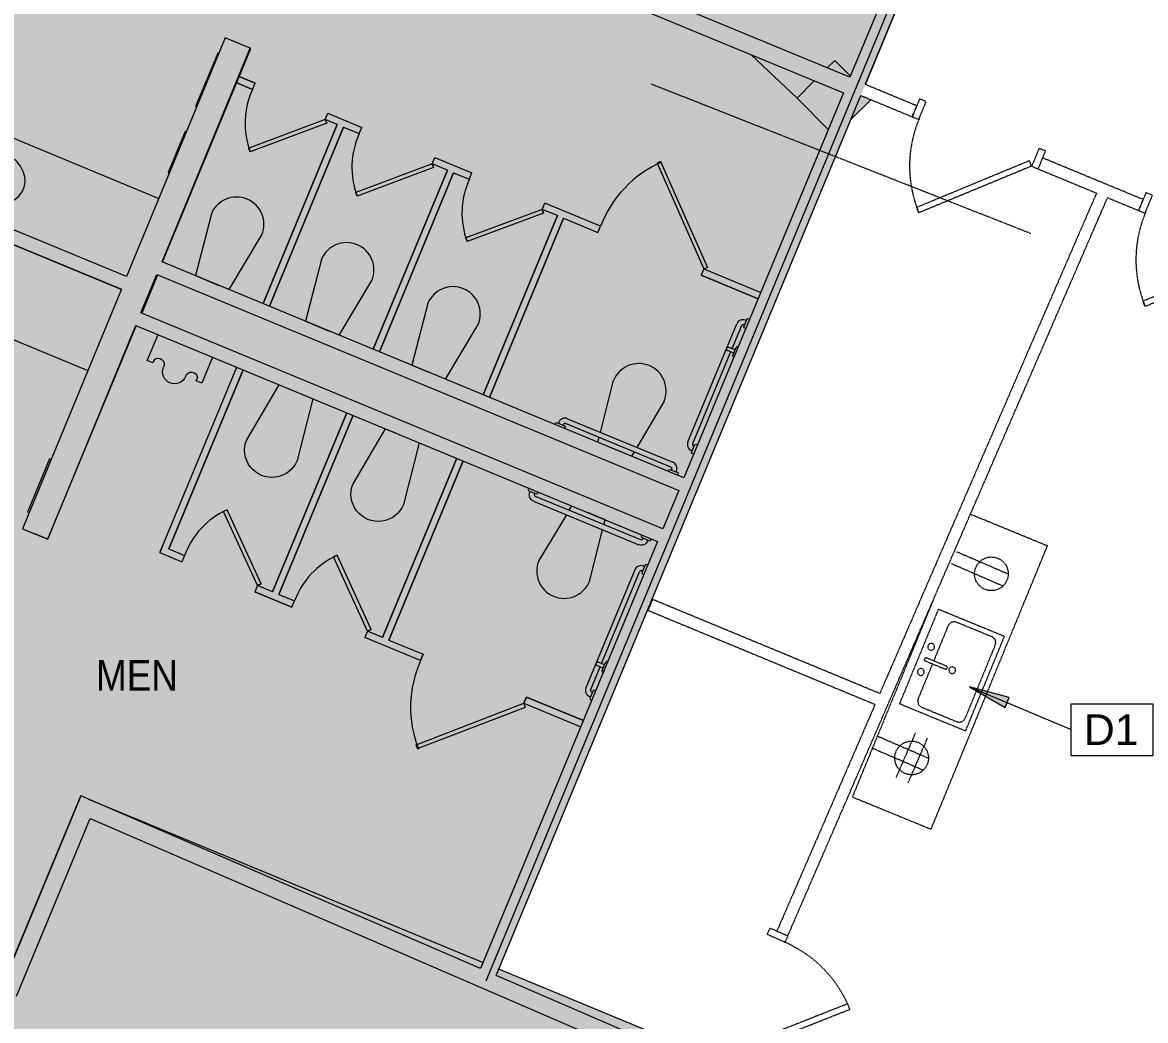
# Model space of a CAD drawing. Header units: inches. Extents: x 488 to 2071, y 800 to 2512.
# Drawn here: x 1095 to 1425, y 1065.3 to 1358.7 of the extents above; entities that cross this region are included whole.
import ezdxf

# ---------------------------------------------------------------- set-up
doc = ezdxf.new("R2010")
doc.units = ezdxf.units.IN
doc.header["$MEASUREMENT"] = 0
doc.linetypes.add('Dash 1_32_', pattern=[0.0625, 0.03125, -0.03125])
doc.linetypes.add('Demolished', pattern=[0.1875, 0.125, -0.0625])
for name, color, linetype, lineweight in [('A-ANNO-KEYN', 231, 'Continuous', 9), ('A-ANNO-NOTE', 131, 'Demolished', 9), ('A-DETL', 90, 'Continuous', 9), ('A-DETL-GENF', 92, 'Continuous', 9), ('A-DETL-THIN', 151, 'Continuous', 9), ('A-DOOR', 31, 'Demolished', 9), ('A-DOOR-FRAM', 31, 'Demolished', 20), ('A-Flor-Shel-Text', 8, 'Continuous', 9), ('A-Flor-Shel-Tptn', 8, 'Continuous', 9), ('A-WALL', 113, 'Demolished', 9), ('A-WALL-PATT', 111, 'Continuous', 13), ('A-Wall-Shel', 8, 'Continuous', 9), ('A-Wall-Shel-Fill', 8, 'Continuous', 9), ('I-WALL', 2, 'Demolished', 9), ('P-Fixt-Shel', 8, 'Continuous', 9), ('P-SANR-FIXT', 6, 'Demolished', 9), ('Q-CASE', 31, 'Demolished', 9), ('S-Cols', 8, 'Continuous', 9), ('S-Cols-Fill', 8, 'Continuous', 9)]:
    doc.layers.add(name, color=color, linetype=linetype, lineweight=lineweight)
doc.styles.add('Arial', font='arial.ttf', dxfattribs={"height": 9})
doc.styles.add('Stylus BT', font='stylu.ttf', dxfattribs={"width": 0.9, "height": 9})

# ---------------------------------------------------------------- blocks, each defined once
blk = doc.blocks.new('Revit Link EDITED_dwg_GRAB36-5488122-Level 1 DEMOLITION')
at = {"layer": 'P-Fixt-Shel', "color": 7}
for p, q in [((0.75, 18.75), (1, 18.75)), ((1, 17.25), (0.75, 17.25)), ((1.5, -16.75), (1.5, 16.75)), ((3, 16.75), (3, -16.75)), ((0.5, -19.5), (0, -19.5)), ((0.75, -17.25), (1, -17.25)), ((1, -18.75), (0.75, -18.75))]:
    blk.add_line(p, q, dxfattribs=at)
at = {"layer": 'P-Fixt-Shel', "color": 7, "flags": 128}
for points in [[(0, 19.5), (0.5, 19.5), (0.75, 19.25), (0.75, 16.75), (0.5, 16.5), (0, 16.5)], [(0, -16.5), (0.5, -16.5), (0.75, -16.75), (0.75, -19.25), (0.5, -19.5)]]:
    blk.add_lwpolyline(points, dxfattribs=at)
at = {"layer": 'P-Fixt-Shel', "color": 7}
for centre, radius, start, end in [((1, 16.75), 2, 360, 90), ((1, 16.75), 0.5, 360, 90), ((1, -16.75), 2, 270, 0), ((1, -16.75), 0.5, 270, 0)]:
    blk.add_arc(centre, radius, start, end, dxfattribs=at)
blk = doc.blocks.new('Revit Link EDITED_dwg_TOILET1-5488119-Level 1 DEMOLITION')
at = {"layer": 'P-Fixt-Shel', "color": 7}
blk.add_line((5.34, 0.01), (8.03, 18.56), dxfattribs=at)
at = {"layer": 'P-Fixt-Shel', "color": 7, "flags": 128}
blk.add_lwpolyline([(-8.03, 18.56), (-5.34, 0), (0, 0)], dxfattribs=at)
at = {"layer": 'P-Fixt-Shel', "color": 7}
blk.add_arc((0, 18.56), 8.03, 360, 180, dxfattribs=at)
blk = doc.blocks.new('Revit Link EDITED_dwg_TOILET1-V16-Level 1 DEMOLITION')
at = {"layer": 'P-Fixt-Shel', "color": 7}
blk.add_line((5.34, 0.01), (8.03, 18.56), dxfattribs=at)
at = {"layer": 'P-Fixt-Shel', "color": 7, "flags": 128}
blk.add_lwpolyline([(-8.03, 18.56), (-5.34, 0), (2.08, 0)], dxfattribs=at)
at = {"layer": 'P-Fixt-Shel', "color": 7}
blk.add_arc((0, 18.56), 8.03, 360, 180, dxfattribs=at)
blk = doc.blocks.new('Revit Link EDITED_dwg_SINK1-5488118-Level 1 DEMOLITION')
at = {"layer": 'A-Flor-Shel-Tptn', "color": 7, "flags": 128}
blk.add_lwpolyline([(0, 20.04), (-1.93, 19.9), (-3.8, 19.47), (-5.53, 18.77), (-7.05, 17.84), (-8.33, 16.69), (-9.3, 15.38), (-9.93, 13.94), (-10.21, 12.44), (-10.12, 10.93), (-9.66, 9.45), (-8.85, 8.07), (-7.72, 6.84), (-6.32, 5.79), (-4.68, 4.97), (-2.88, 4.41), (-0.97, 4.12), (0.97, 4.12), (2.88, 4.41), (4.69, 4.97), (6.32, 5.79), (7.73, 6.84), (8.86, 8.07), (9.67, 9.45), (10.12, 10.93), (10.22, 12.44), (9.94, 13.94), (9.3, 15.38), (8.33, 16.69), (7.06, 17.84), (5.53, 18.77), (3.8, 19.47), (1.94, 19.9)], close=True, dxfattribs=at)
blk = doc.blocks.new('Revit Link EDITED_dwg_GRAB36-5488120-Level 1 DEMOLITION')
at = {"layer": 'P-Fixt-Shel', "color": 7}
for p, q in [((0.75, 18.75), (1, 18.75)), ((1, 17.25), (0.75, 17.25)), ((1.5, -16.75), (1.5, 16.75)), ((3, 16.75), (3, -16.75)), ((0.5, -19.5), (0, -19.5)), ((0.75, -17.25), (1, -17.25)), ((1, -18.75), (0.75, -18.75))]:
    blk.add_line(p, q, dxfattribs=at)
at = {"layer": 'P-Fixt-Shel', "color": 7, "flags": 128}
for points in [[(0, 19.5), (0.5, 19.5), (0.75, 19.25), (0.75, 16.75), (0.5, 16.5), (0, 16.5)], [(0, -16.5), (0.5, -16.5), (0.75, -16.75), (0.75, -19.25), (0.5, -19.5)]]:
    blk.add_lwpolyline(points, dxfattribs=at)
at = {"layer": 'P-Fixt-Shel', "color": 7}
for centre, radius, start, end in [((1, 16.75), 2, 360, 90), ((1, 16.75), 0.5, 360, 90), ((1, -16.75), 2, 270, 0), ((1, -16.75), 0.5, 270, 0)]:
    blk.add_arc(centre, radius, start, end, dxfattribs=at)
blk = doc.blocks.new('Revit Link EDITED_dwg_TOILET1-V17-Level 1 DEMOLITION')
at = {"layer": 'P-Fixt-Shel', "color": 7}
blk.add_line((5.34, 0.01), (8.03, 18.56), dxfattribs=at)
at = {"layer": 'P-Fixt-Shel', "color": 7, "flags": 128}
blk.add_lwpolyline([(-8.03, 18.56), (-5.34, 0), (2.16, 0)], dxfattribs=at)
at = {"layer": 'P-Fixt-Shel', "color": 7}
blk.add_arc((0, 18.56), 8.03, 360, 180, dxfattribs=at)
blk = doc.blocks.new('Revit Link EDITED_dwg_TOILET1-5488121-Level 1 DEMOLITION')
at = {"layer": 'P-Fixt-Shel', "color": 7}
blk.add_line((5.34, 0.01), (8.03, 18.56), dxfattribs=at)
at = {"layer": 'P-Fixt-Shel', "color": 7, "flags": 128}
blk.add_lwpolyline([(-8.03, 18.56), (-5.34, 0), (0.01, 0)], dxfattribs=at)
at = {"layer": 'P-Fixt-Shel', "color": 7}
blk.add_arc((0, 18.56), 8.03, 360, 180, dxfattribs=at)
blk = doc.blocks.new('Revit Link EDITED_dwg_TOILET1-V18-Level 1 DEMOLITION')
at = {"layer": 'P-Fixt-Shel', "color": 7}
blk.add_line((5.35, 0.01), (8.03, 18.56), dxfattribs=at)
at = {"layer": 'P-Fixt-Shel', "color": 7, "flags": 128}
blk.add_lwpolyline([(-8.03, 18.56), (-5.34, 0), (-2.15, 0)], dxfattribs=at)
at = {"layer": 'P-Fixt-Shel', "color": 7}
blk.add_arc((0, 18.56), 8.03, 360, 180, dxfattribs=at)
blk = doc.blocks.new('Revit Link EDITED_dwg_URINAL1-5488130-Level 1 DEMOLITION')
at = {"layer": 'P-Fixt-Shel', "color": 7, "flags": 128}
for points in [[(-8.66, 0), (-8.66, -8.28), (-6.9, -8.28), (-6.9, -7.28)], [(6.9, -7.28), (6.9, -8.28), (8.66, -8.28), (8.66, 0)]]:
    blk.add_lwpolyline(points, dxfattribs=at)
at = {"layer": 'P-Fixt-Shel', "color": 7}
for centre, radius, start, end in [((-5.3, -8.09), 1.8, 353.9369, 153.0544), ((5.3, -8.09), 1.8, 26.9456, 186.0631), ((0, -8.28), 3.51, 180, 0)]:
    blk.add_arc(centre, radius, start, end, dxfattribs=at)
blk = doc.blocks.new('Revit Link EDITED_dwg-5488103-Level 1 DEMOLITION')
at = {"layer": 'A-Wall-Shel-Fill'}
h = blk.add_hatch(color=7, dxfattribs=at)
h.paths.add_polyline_path([(1322.58, 1336.49), (1327.64, 1341.55), (1309.11, 1349.23), (1321.78, 1337.25)], flags=0)
h.paths.add_polyline_path([(1250.93, 1391.72), (1250.93, 1391.72), (1250.93, 1391.72)], flags=0)
h.paths.add_polyline_path([(1257.45, 1394.43), (1257.45, 1394.43), (1257.45, 1394.43)], flags=0)
h.paths.add_polyline_path([(1246.73, 1447.6), (1246.73, 1447.62), (1198.66, 1467.5), (1196.96, 1463.37), (1192.34, 1465.28), (1194.02, 1469.46), (1118, 1500.92), (1116.29, 1496.78), (1111.67, 1498.7), (1119.67, 1518), (1119.6, 1518), (1111.03, 1497.31), (1115.77, 1495.35), (1118.06, 1500.89), (1194.02, 1469.43), (1191.73, 1463.89), (1196.39, 1461.95), (1198.69, 1467.5), (1246.68, 1447.62)], flags=0)
h.paths.add_polyline_path([(1254.59, 1450.89), (1256.29, 1451.59), (1254.38, 1456.21), (1246.73, 1453.06), (1120, 1505.56), (1128.99, 1527.27), (1135.56, 1529.99), (1133.64, 1534.63), (1125.01, 1531.06), (1120.66, 1520.57), (1120.72, 1520.54), (1125.09, 1531.08), (1131.79, 1533.86), (1133.71, 1529.24), (1128.91, 1527.25), (1119.93, 1505.56), (1247.21, 1452.87), (1252.81, 1455.19), (1254.38, 1451.4)], flags=0)
h = blk.add_hatch(color=7, dxfattribs=at)
h.paths.add_polyline_path([(1093.09, 1072.46), (1093.09, 1072.55), (958.28, 1128.39), (961.92, 1137.17), (966.54, 1135.25), (964.82, 1131.09), (1039.75, 1100.05), (1039.75, 1100.14), (964.91, 1131.14), (967.2, 1136.69), (962.47, 1138.65), (958.2, 1128.34), (1092.96, 1072.51)], flags=0)
h.paths.add_polyline_path([(1090.47, 1079.05), (1112.12, 1131.32), (1112.07, 1131.34), (1090.45, 1079.14), (1044.4, 1098.22), (1044.4, 1098.13), (1090.45, 1079.06)], flags=0)
h.paths.add_polyline_path([(1229.59, 1080.58), (1230.33, 1082.36), (1114.81, 1130.2), (1225.47, 1082.36)], flags=0)
h.paths.add_polyline_path([(1045.71, 1101.38), (1046.7, 1103.76), (1042.08, 1105.67), (1041.09, 1103.29), (1044.4, 1101.92)], flags=0)
h.paths.add_polyline_path([(1060.48, 1137.02), (1069.67, 1159.24), (990.18, 1192.17), (1040.89, 1314.58), (1123.94, 1280.18), (1124.02, 1280.36), (1040.85, 1314.66), (990.12, 1192.17), (1069.67, 1159.22), (1061.02, 1138.33), (1056.4, 1140.24), (1055.86, 1138.93), (1057.31, 1138.33)], flags=0)
h.paths.add_polyline_path([(1063.13, 1156.49), (1063.13, 1156.51), (988.19, 1187.52), (981.85, 1172.21), (977.23, 1174.12), (1096.38, 1461.73), (1100.98, 1459.83), (1095.03, 1445.46), (1171.09, 1414), (1177.03, 1428.33), (1181.65, 1426.42), (1173.78, 1407.43), (1093.12, 1440.84), (1042.38, 1318.35), (1051.45, 1314.66), (1042.46, 1318.38), (1093.17, 1440.79), (1173.81, 1407.43), (1182.62, 1428.69), (1177.95, 1430.63), (1171.06, 1414), (1095.1, 1445.46), (1101.98, 1462.1), (1097.25, 1464.05), (976.24, 1171.91), (980.98, 1169.95), (988.25, 1187.5), (1063.1, 1156.5)], flags=0)
h.paths.add_polyline_path([(1102.36, 1206.86), (1102.36, 1206.86), (1102.35, 1206.86)], flags=0)
h.paths.add_polyline_path([(1102.37, 1206.87), (1128.37, 1269.63), (1128.27, 1269.67), (1102.89, 1208.14)], flags=0)
h.paths.add_polyline_path([(1129.99, 1273.29), (1134.66, 1284.58), (1134.45, 1284.66), (1129.79, 1273.37)], flags=0)
h.paths.add_polyline_path([(1136.1, 1288.31), (1162.11, 1351.08), (1161.87, 1351.18), (1135.97, 1288.36)], flags=0)
h = blk.add_hatch(color=7, dxfattribs=at)
h.paths.add_polyline_path([(1495.18, 965.76), (1495.19, 965.78), (1305.88, 1051.06), (1303.37, 1052.1), (1302.12, 1049.22), (1340.5, 1032.63), (1339.54, 1030.42), (1376.02, 1013.99), (1377.21, 1016.76), (1426.4, 995.49), (1426.48, 995.66), (1429, 994.57), (1428.93, 994.4), (1494.82, 965.91)], flags=0)
h.paths.add_polyline_path([(1298.91, 1050.61), (1300.14, 1053.44), (1234.95, 1080.44), (1234.18, 1078.59), (1293.44, 1052.97)], flags=0)
at = {"layer": 'S-Cols-Fill'}
h = blk.add_hatch(color=7, dxfattribs=at)
h.paths.add_polyline_path([(1331.78, 1327.29), (1336.22, 1338), (1327.64, 1341.55), (1322.58, 1336.49), (1331.46, 1327.61)], flags=0)
h.paths.add_polyline_path([(1338.34, 1330.06), (1344.3, 1336.02), (1341.32, 1337.25), (1338.34, 1330.07)], flags=0)
h.paths.add_polyline_path([(1338.13, 1342.62), (1338.28, 1342.98), (1333.68, 1347.58), (1331.47, 1345.38), (1336.22, 1343.41)], flags=0)
at = {"layer": 'A-Flor-Shel-Tptn', "color": 7}
for p, q in [((1157.92, 1340.97), (1162.54, 1339.05)), ((1162.54, 1339.05), (1157.92, 1340.97)), ((1158.68, 1342.82), (1163.3, 1340.9)), ((1163.3, 1340.9), (1158.68, 1342.82)), ((1162.54, 1339.05), (1163.3, 1340.9)), ((1162.54, 1339.05), (1163.3, 1340.9)), ((1183.96, 1330.18), (1161.47, 1321.79)), ((1183.96, 1330.18), (1161.47, 1321.79)), ((1183.96, 1330.18), (1184.73, 1332.03)), ((1183.96, 1330.18), (1184.73, 1332.03)), ((1187.48, 1328.72), (1183.96, 1330.18)), ((1187.48, 1328.72), (1183.96, 1330.18)), ((1183.96, 1330.18), (1184.37, 1329.09)), ((1184.37, 1329.09), (1183.96, 1330.18)), ((1184.73, 1332.03), (1194.71, 1327.89)), ((1184.73, 1332.03), (1194.71, 1327.89)), ((1184.37, 1329.09), (1161.88, 1320.7)), ((1184.37, 1329.09), (1161.88, 1320.7)), ((1187.48, 1328.72), (1165.67, 1276.06)), ((1165.67, 1276.06), (1187.48, 1328.72)), ((1189.33, 1327.96), (1167.51, 1275.3)), ((1167.51, 1275.3), (1189.33, 1327.96)), ((1189.33, 1327.96), (1193.95, 1326.04)), ((1189.33, 1327.96), (1193.95, 1326.04)), ((1193.95, 1326.04), (1194.71, 1327.89)), ((1193.95, 1326.04), (1194.71, 1327.89)), ((1161.88, 1320.7), (1161.47, 1321.79)), ((1161.88, 1320.7), (1161.47, 1321.79)), ((1215.37, 1317.17), (1192.89, 1308.78)), ((1215.37, 1317.17), (1192.89, 1308.78)), ((1215.37, 1317.17), (1216.14, 1319.02)), ((1215.37, 1317.17), (1216.14, 1319.02)), ((1219.82, 1315.33), (1215.37, 1317.17)), ((1219.82, 1315.33), (1215.37, 1317.17)), ((1215.37, 1317.17), (1215.78, 1316.08)), ((1215.78, 1316.08), (1215.37, 1317.17)), ((1216.14, 1319.02), (1227.05, 1314.5)), ((1216.14, 1319.02), (1227.05, 1314.5)), ((1281.45, 1317.33), (1282.51, 1317.81)), ((1282.51, 1317.81), (1281.45, 1317.33)), ((1281.45, 1317.33), (1295.23, 1286.25)), ((1281.45, 1317.33), (1295.23, 1286.25)), ((1282.51, 1317.81), (1296.29, 1286.73)), ((1282.51, 1317.81), (1296.29, 1286.73)), ((1215.78, 1316.08), (1193.29, 1307.69)), ((1215.78, 1316.08), (1193.29, 1307.69)), ((1219.82, 1315.33), (1198, 1262.67)), ((1198, 1262.67), (1219.82, 1315.33)), ((1221.66, 1314.56), (1199.85, 1261.9)), ((1199.85, 1261.9), (1221.66, 1314.56)), ((1221.66, 1314.56), (1226.28, 1312.65)), ((1221.66, 1314.56), (1226.28, 1312.65)), ((1226.28, 1312.65), (1227.05, 1314.5)), ((1226.28, 1312.65), (1227.05, 1314.5)), ((1193.29, 1307.69), (1192.89, 1308.78)), ((1193.29, 1307.69), (1192.89, 1308.78)), ((1247.71, 1303.77), (1225.22, 1295.39)), ((1247.71, 1303.77), (1225.22, 1295.39)), ((1247.71, 1303.77), (1248.47, 1305.62)), ((1247.71, 1303.77), (1248.47, 1305.62)), ((1252.15, 1301.93), (1247.71, 1303.77)), ((1252.15, 1301.93), (1247.71, 1303.77)), ((1247.71, 1303.77), (1248.12, 1302.68)), ((1248.12, 1302.68), (1247.71, 1303.77)), ((1264.84, 1298.84), (1248.47, 1305.62)), ((1264.84, 1298.84), (1248.47, 1305.62)), ((1248.12, 1302.68), (1225.63, 1294.29)), ((1248.12, 1302.68), (1225.63, 1294.29)), ((1252.15, 1301.93), (1230.34, 1249.27)), ((1230.34, 1249.27), (1252.15, 1301.93)), ((1254, 1301.17), (1232.19, 1248.51)), ((1232.19, 1248.51), (1254, 1301.17)), ((1254, 1301.17), (1264.07, 1296.99)), ((1254, 1301.17), (1264.07, 1296.99)), ((1264.07, 1296.99), (1264.84, 1298.84)), ((1264.07, 1296.99), (1264.84, 1298.84)), ((1225.63, 1294.29), (1225.22, 1295.39)), ((1225.63, 1294.29), (1225.22, 1295.39)), ((1295.23, 1286.25), (1294.46, 1284.4)), ((1295.23, 1286.25), (1294.46, 1284.4)), ((1294.46, 1284.4), (1311.15, 1277.49)), ((1311.15, 1277.49), (1294.46, 1284.4)), ((1296.29, 1286.73), (1295.23, 1286.25)), ((1296.29, 1286.73), (1295.23, 1286.25)), ((1295.23, 1286.25), (1311.92, 1279.34)), ((1295.23, 1286.25), (1311.92, 1279.34)), ((1136.12, 1204.73), (1157.93, 1257.39)), ((1136.12, 1204.73), (1157.93, 1257.39)), ((1137.97, 1203.96), (1159.78, 1256.62)), ((1159.78, 1256.62), (1137.97, 1203.96)), ((1168.45, 1191.33), (1190.27, 1243.99)), ((1190.27, 1243.99), (1168.45, 1191.33)), ((1170.3, 1190.57), (1192.12, 1243.23)), ((1192.12, 1243.23), (1170.3, 1190.57)), ((1200.79, 1177.94), (1222.6, 1230.6)), ((1222.6, 1230.6), (1200.79, 1177.94)), ((1202.64, 1177.17), (1224.45, 1229.83)), ((1224.45, 1229.83), (1202.64, 1177.17)), ((1155.1, 1215.49), (1154.04, 1215)), ((1155.1, 1215.49), (1154.04, 1215)), ((1164.01, 1193.17), (1154.04, 1215)), ((1164.01, 1193.17), (1154.04, 1215)), ((1165.07, 1193.66), (1155.1, 1215.49)), ((1165.07, 1193.66), (1155.1, 1215.49)), ((1136.12, 1204.73), (1135.35, 1202.88)), ((1135.35, 1202.88), (1136.12, 1204.73)), ((1135.35, 1202.88), (1141.82, 1200.2)), ((1135.35, 1202.88), (1141.82, 1200.2)), ((1137.97, 1203.96), (1142.59, 1202.05)), ((1137.97, 1203.96), (1142.59, 1202.05)), ((1142.59, 1202.05), (1141.82, 1200.2)), ((1142.59, 1202.05), (1141.82, 1200.2)), ((1187.44, 1202.09), (1186.38, 1201.61)), ((1187.44, 1202.09), (1186.38, 1201.61)), ((1196.35, 1179.78), (1186.38, 1201.61)), ((1196.35, 1179.78), (1186.38, 1201.61)), ((1197.41, 1180.26), (1187.44, 1202.09)), ((1197.41, 1180.26), (1187.44, 1202.09)), ((1164.01, 1193.17), (1163.25, 1191.32)), ((1164.01, 1193.17), (1163.25, 1191.32)), ((1164.01, 1193.17), (1165.07, 1193.66)), ((1165.07, 1193.66), (1164.01, 1193.17)), ((1168.45, 1191.33), (1164.01, 1193.17)), ((1168.45, 1191.33), (1164.01, 1193.17)), ((1163.25, 1191.32), (1174.16, 1186.8)), ((1174.16, 1186.8), (1163.25, 1191.32)), ((1170.3, 1190.57), (1174.92, 1188.65)), ((1170.3, 1190.57), (1174.92, 1188.65)), ((1174.16, 1186.8), (1174.92, 1188.65)), ((1174.16, 1186.8), (1174.92, 1188.65)), ((1196.35, 1179.78), (1195.58, 1177.93)), ((1196.35, 1179.78), (1195.58, 1177.93)), ((1196.35, 1179.78), (1197.41, 1180.26)), ((1197.41, 1180.26), (1196.35, 1179.78)), ((1200.79, 1177.94), (1196.35, 1179.78)), ((1200.79, 1177.94), (1196.35, 1179.78)), ((1211.95, 1171.15), (1195.58, 1177.93)), ((1211.95, 1171.15), (1195.58, 1177.93)), ((1202.64, 1177.17), (1212.71, 1173)), ((1202.64, 1177.17), (1212.71, 1173)), ((1212.71, 1173), (1211.95, 1171.15)), ((1211.95, 1171.15), (1212.71, 1173)), ((1210.62, 1146.33), (1242.34, 1158.57)), ((1210.62, 1146.33), (1242.34, 1158.57)), ((1242.76, 1157.48), (1242.34, 1158.57)), ((1242.76, 1157.48), (1242.34, 1158.57)), ((1242.34, 1158.57), (1259.03, 1151.65)), ((1242.34, 1158.57), (1259.03, 1151.65)), ((1243.1, 1160.41), (1259.79, 1153.5)), ((1259.79, 1153.5), (1243.1, 1160.41)), ((1211.03, 1145.24), (1242.76, 1157.48)), ((1211.03, 1145.24), (1242.76, 1157.48)), ((1210.62, 1146.33), (1211.03, 1145.24)), ((1211.03, 1145.24), (1210.62, 1146.33))]:
    blk.add_line(p, q, dxfattribs=at)
for centre, radius, start, end in [((1184.37, 1329.09), 24, 155.4608, 200.383), ((1184.37, 1329.09), 24, 155.4608, 200.383), ((1215.78, 1316.08), 24, 155.4608, 200.383), ((1215.78, 1316.08), 24, 155.4608, 200.383), ((1296.56, 1286.61), 34, 113.9115, 158.9115), ((1296.56, 1286.61), 34, 113.9115, 158.9115), ((1248.12, 1302.68), 24, 155.4608, 200.383), ((1248.12, 1302.68), 24, 155.4608, 200.383), ((1165.07, 1193.66), 24, 114.617, 159.5392), ((1165.07, 1193.66), 24, 114.617, 159.5392), ((1197.41, 1180.26), 24, 114.617, 159.5392), ((1197.41, 1180.26), 24, 114.617, 159.5392), ((1243.03, 1157.37), 34, 156.0885, 201.0885), ((1243.03, 1157.37), 34, 156.0885, 201.0885)]:
    blk.add_arc(centre, radius, start, end, dxfattribs=at)
at = {"layer": 'A-Wall-Shel', "color": 7}
for p, q in [((1158.18, 1352.71), (1154.71, 1354.14)), ((1322.58, 1336.49), (1309.11, 1349.23)), ((1134.66, 1284.58), (1129.99, 1273.29)), ((1114.4, 1130.38), (1230.33, 1082.36)), ((1300.14, 1053.44), (1234.95, 1080.44))]:
    blk.add_line(p, q, dxfattribs=at)
at = {"layer": 'A-Wall-Shel', "color": 7, "flags": 128}
blk.add_lwpolyline([(1381.77, 1434.91), (1342.74, 1340.67)], close=True, dxfattribs=at)
for points in [[(1136.1, 1288.31), (1162.11, 1351.08), (1161.87, 1351.18)], [(1123.94, 1280.18), (1040.89, 1314.58), (990.18, 1192.17), (1069.68, 1159.24)], [(1128.37, 1269.63), (1102.36, 1206.86), (1098.67, 1208.39)], [(1044.4, 1098.22), (1090.45, 1079.14), (1112.07, 1131.34), (1112.12, 1131.32)]]:
    blk.add_lwpolyline(points, dxfattribs=at)
at = {"layer": 'P-Fixt-Shel', "color": 7}
for p, q in [((1152.58, 1349.62), (1152.34, 1349.72)), ((1143.05, 1326.5), (1142.77, 1326.62)), ((1307.47, 1271.2), (1307.7, 1271.11)), ((1308.21, 1271.7), (1308.68, 1271.51)), ((1290.5, 1235.47), (1304.85, 1270.12)), ((1306.24, 1269.55), (1303.45, 1262.82)), ((1307.12, 1269.72), (1306.89, 1269.82)), ((1303.07, 1261.9), (1291.89, 1234.9)), ((1303.99, 1261.52), (1302.14, 1262.28)), ((1304.37, 1262.44), (1302.52, 1263.2)), ((1303.71, 1260.83), (1304.66, 1263.14)), ((1264.82, 1238.24), (1268.67, 1253.48)), ((1283.51, 1247.36), (1275.49, 1233.82)), ((1264.08, 1235.3), (1264.45, 1236.77)), ((1291.82, 1232.77), (1291.58, 1232.86)), ((1292.16, 1234.25), (1292.39, 1234.15)), ((1103.36, 1230.26), (1102.93, 1230.43)), ((1256.34, 1216.62), (1255.57, 1215.32)), ((1254.79, 1214.02), (1246.73, 1200.52)), ((1261.56, 1194.35), (1265.46, 1209.6)), ((1277.75, 1198.8), (1277.52, 1198.9)), ((1274.9, 1197.81), (1260.55, 1163.17)), ((1265.1, 1170.24), (1276.29, 1197.24)), ((1276.94, 1197.51), (1277.17, 1197.41)), ((1261.94, 1162.59), (1264.72, 1169.31)), ((1265.65, 1168.93), (1263.8, 1169.69)), ((1266.03, 1169.85), (1264.18, 1170.62)), ((1265.36, 1168.24), (1266.32, 1170.55)), ((1262.44, 1161.84), (1262.21, 1161.94)), ((1243.1, 1160.41), (1242.34, 1158.57)), ((1242.34, 1158.57), (1243.1, 1160.41)), ((1261.63, 1160.55), (1261.87, 1160.46)), ((1261.81, 1159.67), (1262.27, 1159.48))]:
    blk.add_line(p, q, dxfattribs=at)
at = {"layer": 'P-Fixt-Shel', "color": 7, "flags": 128}
for points in [[(1115.25, 1431.64), (1074.08, 1332.25), (1135.01, 1307.01)], [(1152.34, 1349.72), (1145.83, 1334.01), (1146.1, 1333.9)], [(1142.77, 1326.62), (1137.8, 1314.61), (1138.09, 1314.49)], [(1012.52, 1182.92), (1053.38, 1281.57), (1114.14, 1256.4)], [(1307.53, 1268.74), (1307.07, 1268.93), (1306.93, 1269.26), (1307.89, 1271.57), (1308.21, 1271.7)], [(1292.22, 1231.79), (1291.76, 1231.98), (1291.62, 1232.3), (1292.58, 1234.61), (1292.91, 1234.75), (1293.37, 1234.56)], [(1274.72, 1232.51), (1273.96, 1231.22), (1266.96, 1234.11)], [(1102.93, 1230.43), (1096.43, 1214.73), (1096.88, 1214.54)], [(1265.84, 1211.06), (1266.21, 1212.52), (1261.1, 1214.65)], [(1278.73, 1199.21), (1278.26, 1199.4), (1277.94, 1199.26), (1276.98, 1196.95), (1277.12, 1196.63), (1277.58, 1196.43)], [(1263.42, 1162.25), (1262.96, 1162.44), (1262.63, 1162.31), (1261.67, 1160), (1261.81, 1159.67)]]:
    blk.add_lwpolyline(points, dxfattribs=at)
at = {"layer": 'P-Fixt-Shel', "color": 7}
for centre, radius, start, end in [((1306.7, 1269.35), 2, 67.4998, 157.4998), ((1306.7, 1269.35), 0.5, 67.4998, 157.4998), ((1302.33, 1262.74), 0.5, 67.635, 247.635), ((1304.17, 1260.63), 0.5, 157.635, 247.5012), ((1305.12, 1262.95), 0.5, 67.635, 157.635), ((1276.09, 1250.42), 8.03, 337.605, 157.605), ((1292.35, 1234.71), 2, 157.4998, 247.4998), ((1292.35, 1234.71), 0.5, 157.4998, 247.4998), ((1254.14, 1197.44), 8.03, 157.395, 337.395), ((1276.75, 1197.05), 2, 67.5003, 157.5003), ((1276.75, 1197.05), 0.5, 67.5003, 157.5003), ((1263.99, 1170.15), 0.5, 67.635, 247.635), ((1266.78, 1170.36), 0.5, 67.6663, 157.635), ((1265.83, 1168.05), 0.5, 157.635, 246.5552), ((1262.4, 1162.4), 2, 157.5003, 247.5003), ((1262.4, 1162.4), 0.5, 157.5003, 247.5003)]:
    blk.add_arc(centre, radius, start, end, dxfattribs=at)
at = {"layer": 'S-Cols', "color": 7}
blk.add_line((1338.34, 1330.06), (1344.3, 1336.02), dxfattribs=at)
at = {"layer": 'S-Cols', "color": 7, "flags": 128}
for points in [[(1338.28, 1342.98), (1333.68, 1347.58), (1331.47, 1345.38)], [(1327.64, 1341.55), (1322.58, 1336.49), (1331.78, 1327.29)]]:
    blk.add_lwpolyline(points, dxfattribs=at)
for name, p, rotation in [('Revit Link EDITED_dwg_SINK1-5488118-Level 1 DEMOLITION', (1081.56, 1302.19), 339.6286773096162), ('Revit Link EDITED_dwg_TOILET1-V16-Level 1 DEMOLITION', (1150.75, 1282.24), 337.3950000000519), ('Revit Link EDITED_dwg_TOILET1-V17-Level 1 DEMOLITION', (1183.08, 1268.85), 337.3950000000519), ('Revit Link EDITED_dwg_TOILET1-5488119-Level 1 DEMOLITION', (1214.34, 1255.9), 337.3950000000519), ('Revit Link EDITED_dwg_GRAB36-5488122-Level 1 DEMOLITION', (1269.48, 1233.06), 67.50001289047115)]:
    blk.add_blockref(name, p, dxfattribs=dict(rotation=rotation))
at = {"extrusion": (0, 0, -1)}
for name, p, zscale, rotation in [('Revit Link EDITED_dwg_URINAL1-5488130-Level 1 DEMOLITION', (-1142.81, 1263.65), -1, 22.5000119344776), ('Revit Link EDITED_dwg_TOILET1-5488121-Level 1 DEMOLITION', (-1175.35, 1250.17), -1, 202.3949935547599), ('Revit Link EDITED_dwg_TOILET1-V18-Level 1 DEMOLITION', (-1206.6, 1237.23), -1, 202.3949935547599), ('Revit Link EDITED_dwg_GRAB36-5488120-Level 1 DEMOLITION', (-1261.74, 1214.39), -0.9999999999999999, 292.4999935547475)]:
    blk.add_blockref(name, p, dxfattribs=dict(at, zscale=zscale, rotation=rotation))
at = {"layer": 'A-Flor-Shel-Text', "insert": (1128.61, 1171.28), "char_height": 9, "width": 28.7252, "attachment_point": 2, "line_spacing_factor": 1.091849, "style": 'Stylus BT'}
blk.add_mtext('MEN', dxfattribs=at)
blk = doc.blocks.new('Single Flush - OTJ_SOLIDFLUSH_ALUM-5213334-Level 1 DEMOLITION')
at = {"layer": 'A-DOOR', "color": 250, "lineweight": 20}
for p, q in [((-8.65, -25.84), (16.67, -0.51)), ((17.91, -1.75), (-7.42, -27.07)), ((16.67, -0.51), (17.91, -1.75)), ((-7.42, -27.07), (-8.65, -25.84))]:
    blk.add_line(p, q, dxfattribs=at)
at = {"layer": 'A-DOOR', "color": 7}
blk.add_arc((17.91, -1.75), 35.81, 179.5, 225, dxfattribs=at)
at = {"layer": 'A-DOOR-FRAM', "color": 250}
for p, q in [((-20, 4), (-20, -1.75)), ((-20, 4), (-18, 4)), ((-18, 4), (-18, -1.75)), ((18, 4), (18, -1.75)), ((18, 4), (20, 4)), ((20, 4), (20, -1.75)), ((-20, -1.75), (-18, -1.75)), ((18, -1.75), (20, -1.75))]:
    blk.add_line(p, q, dxfattribs=at)
blk = doc.blocks.new('Single Flush - OTJ_SOLIDFLUSH_ALUM-5250963-Level 1 DEMOLITION')
at = {"layer": 'A-DOOR', "color": 250, "lineweight": 20}
for p, q in [((-7.42, 27.07), (-8.65, 25.84)), ((17.91, 1.75), (-7.42, 27.07)), ((-8.65, 25.84), (16.67, 0.51)), ((16.67, 0.51), (17.91, 1.75))]:
    blk.add_line(p, q, dxfattribs=at)
at = {"layer": 'A-DOOR', "color": 7}
blk.add_arc((17.91, 1.75), 35.81, 135, 180.5, dxfattribs=at)
at = {"layer": 'A-DOOR-FRAM', "color": 250}
for p, q in [((-20, -4), (-20, 1.75)), ((-20, 1.75), (-18, 1.75)), ((-18, -4), (-18, 1.75)), ((18, -4), (18, 1.75)), ((18, 1.75), (20, 1.75)), ((20, -4), (20, 1.75)), ((-20, -4), (-18, -4)), ((18, -4), (20, -4))]:
    blk.add_line(p, q, dxfattribs=at)
blk = doc.blocks.new('Casework 3 - Casework 3-5238047-Level 1 DEMOLITION')
at = {"layer": 'Q-CASE', "color": 7}
for p, q in [((1396.17, 1204.84), (1373.53, 1214.14)), ((1361.97, 1121.56), (1396.17, 1204.84)), ((1362.53, 1188.74), (1338.84, 1131.05)), ((1338.84, 1131.05), (1361.97, 1121.56))]:
    blk.add_line(p, q, dxfattribs=at)
blk = doc.blocks.new('Sink Kitchen-Single - 30_ x 21_-5089382-Level 1 DEMOLITION')
at = {"layer": 'P-SANR-FIXT', "color": 7}
for p, q in [((15.62, 10.59), (-14.38, 10.59)), ((-14.38, 10.59), (-14.38, -10.41)), ((15.62, -10.41), (15.62, 10.59)), ((0.12, 8.34), (0.12, 2.09)), ((1.12, 8.34), (1.12, 2.09)), ((-12.88, 4.09), (-12.88, -6.91)), ((0.12, 6.09), (-10.88, 6.09)), ((12.12, 6.09), (1.12, 6.09)), ((14.12, -6.91), (14.12, 4.09)), ((-10.88, -8.91), (12.12, -8.91)), ((-14.38, -10.41), (15.62, -10.41))]:
    blk.add_line(p, q, dxfattribs=at)
for centre, radius, start, end in [((-3.38, 8.34), 1, 360, 180), ((-3.38, 8.34), 1, 180, 0), ((0.62, 8.34), 0.5, 360, 180), ((4.62, 8.34), 1, 360, 180), ((4.62, 8.34), 1, 180, 360), ((-10.88, 4.09), 2, 90, 180), ((12.12, 4.09), 2, 360, 90), ((0.62, 0), 1, 360, 180), ((0.62, 0), 1, 180, 0), ((0.62, 2.09), 0.5, 180, 0), ((-10.88, -6.91), 2, 180, 270), ((12.12, -6.91), 2, 270, 0)]:
    blk.add_arc(centre, radius, start, end, dxfattribs=at)
blk = doc.blocks.new('Keynote Tag - Keynote Number - Boxed-135510-Level 1 DEMOLITION')
at = {"layer": 'A-ANNO-KEYN'}
for p, q in [((-0.125, -0.0792), (-0.125, 0.0781)), ((-0.125, 0.0781), (0.125, 0.0781)), ((0.125, 0.0781), (0.125, -0.0792)), ((-0.125, -0.0792), (0.125, -0.0792))]:
    blk.add_line(p, q, dxfattribs=at)

msp = doc.modelspace()

# ---------------------------------------------------------------- hatches: boundary and pattern name
at = {"layer": 'A-ANNO-KEYN'}
msp.add_hatch(color=256, dxfattribs=at).paths.add_polyline_path([(1373.3, 1163.46), (1383.74, 1157.33), (1384.97, 1160.24)], flags=0)
at = {"layer": 'A-DETL-GENF'}
h = msp.add_hatch(color=9, dxfattribs=at)
h.paths.add_polyline_path([(830.47, 799.94), (1415.16, 799.94), (1461.44, 911.67), (1454.19, 914.67), (1460.19, 929.16), (1467.44, 926.16), (1483.65, 965.29), (1375.23, 1012.17), (1376.02, 1013.99), (1354.17, 1023.83), (1339.44, 1030.19), (1338.51, 1028.04), (1114.81, 1124.75), (1093.18, 1072.51), (1093.12, 1072.51), (1093.09, 1072.46), (997, 1112.26), (954.85, 1010.5), (954.06, 1010.84), (953.51, 1009.5), (920.23, 1023.28), (831.49, 809.04), (756.81, 839.97), (759.15, 845.61), (547.33, 933.35), (585.4, 1025.28), (752.68, 955.99), (848.55, 1187.43), (864.26, 1180.91), (870.06, 1194.9), (874.34, 1193.12), (905.88, 1265.96), (939.16, 1252.24), (939.58, 1253.23), (905.48, 1267.36), (888.45, 1226.24), (883.83, 1228.16), (902.78, 1273.89), (941.49, 1257.87), (943.66, 1263.09), (943.83, 1263.02), (958.13, 1296.06), (957.43, 1296.35), (996.19, 1389.93), (798.84, 1471.7), (838.32, 1567.02), (675.55, 1959.92), (630.52, 1928.39), (509.26, 1978.61), (488.05, 1927.42), (488.05, 799.94), (828.66, 799.94)], flags=0)
h.paths.add_polyline_path([(776.32, 846.05), (776.32, 846.05), (774.9, 846.64)], flags=0)
h.paths.add_polyline_path([(771.7, 847.96), (773.87, 853.2), (778.49, 851.28), (792.27, 884.54), (787.64, 886.46), (791.76, 896.39), (782.02, 900.42), (885.31, 1149.79), (845.1, 1166.44), (737.24, 906.04), (608.76, 959.26), (610.61, 963.74), (734.62, 912.38), (750.86, 951.6), (588.29, 1018.94), (553.94, 936.02), (761.06, 850.23), (761.82, 852.06), (771.32, 848.12)], flags=0)
h.paths.add_polyline_path([(793.67, 901.01), (895.06, 1145.78), (889.96, 1147.88), (788.57, 903.12), (792.27, 901.59)], flags=0)
h.paths.add_polyline_path([(1208.68, 1017.04), (1194.19, 1023.04), (1200.19, 1037.54), (1214.69, 1031.54), (1213.24, 1028.04)], flags=0)
h.paths.add_polyline_path([(1090.45, 1079.14), (1112.07, 1131.34), (1230.33, 1082.36), (1281.61, 1206.16), (1128.37, 1269.63), (1102.35, 1206.86), (1094.97, 1209.92), (1123.94, 1280.18), (1040.89, 1314.58), (990.18, 1192.17), (1069.67, 1159.21), (1060.48, 1137.02), (1055.86, 1138.93), (1063.1, 1156.5), (988.25, 1187.5), (980.98, 1169.95), (980.1, 1170.31), (966.38, 1137.03), (967.2, 1136.69), (964.91, 1131.14), (1039.78, 1100.13), (1042.08, 1105.67), (1046.7, 1103.76), (1044.4, 1098.22), (1088.56, 1079.93)], flags=0)
h.paths.add_polyline_path([(887.16, 1154.26), (891.3, 1164.3), (851.25, 1180.89), (847.09, 1170.85), (885.31, 1155.02)], flags=0)
h.paths.add_polyline_path([(904.36, 1164.29), (905.85, 1167.9), (870.61, 1183.16), (868.88, 1179), (904.34, 1164.3)], flags=0)
h.paths.add_polyline_path([(1283.14, 1209.85), (1287.81, 1221.14), (1134.66, 1284.58), (1129.99, 1273.29), (1283, 1209.91)], flags=0)
h.paths.add_polyline_path([(1289.34, 1224.83), (1290.07, 1226.59), (1331.78, 1327.29), (1321.78, 1337.25), (1309.06, 1349.25), (1221.09, 1385.7), (1246.73, 1447.6), (1198.68, 1467.46), (1196.39, 1461.95), (1191.73, 1463.89), (1193.99, 1469.44), (1118.06, 1500.89), (1115.77, 1495.35), (1114.37, 1495.93), (1100.65, 1462.65), (1101.99, 1462.09), (1095.1, 1445.46), (1171.08, 1414.03), (1177.95, 1430.63), (1182.62, 1428.69), (1173.78, 1407.4), (1093.17, 1440.79), (1042.46, 1318.38), (1081.48, 1302.23), (1125.55, 1284.06), (1154.48, 1354.23), (1162.11, 1351.08), (1136.1, 1288.31), (1287.81, 1225.47)], flags=0)
h.paths.add_polyline_path([(589.16, 1272.98), (574.66, 1278.98), (580.66, 1293.48), (595.16, 1287.48)], flags=0)
h.paths.add_polyline_path([(1338.28, 1342.98), (1375.21, 1432.15), (1292.74, 1466.31), (1291.68, 1465.88), (1291.54, 1466.2), (1289.55, 1465.37), (1287.64, 1469.99), (1294.3, 1472.75), (1263.3, 1547.54), (1207.64, 1524.53), (1195.14, 1554.67), (1168.82, 1543.77), (1168.46, 1544.64), (1135.2, 1530.87), (1135.56, 1529.99), (1128.98, 1527.25), (1120, 1505.56), (1246.75, 1453.06), (1254.38, 1456.21), (1256.29, 1451.59), (1254.59, 1450.89), (1254.72, 1450.57), (1253.1, 1449.9), (1234.13, 1404.09), (1257.45, 1394.41), (1250.97, 1378.72), (1331.47, 1345.38), (1333.68, 1347.58), (1338.13, 1343.13)], flags=0)
h.paths.add_polyline_path([(1246.34, 1380.64), (1250.93, 1391.72), (1232.21, 1399.47), (1227.64, 1388.39), (1238.78, 1383.77)], flags=0)
h.paths.add_polyline_path([(717.73, 1583.41), (703.24, 1589.41), (709.24, 1603.9), (723.74, 1597.9)], flags=0)
at = {"layer": 'A-WALL-PATT', "lineweight": 9}
for points in [[(1234.18, 1078.59), (1381.81, 1435.01), (1377.19, 1436.93), (1229.59, 1080.58), (1234.18, 1078.59)], [(1336.22, 1338), (1338.13, 1342.62), (1227.62, 1388.39), (1225.71, 1383.77), (1331.46, 1339.97)], [(1102.37, 1206.86), (1112.01, 1230.24), (1161.88, 1351.18), (1154.48, 1354.23), (1094.97, 1209.91), (1102.37, 1206.86)], [(1124.02, 1280.36), (1125.55, 1284.06), (1042.38, 1318.35), (1040.89, 1314.64), (1123.95, 1280.39)], [(1281.61, 1206.16), (1283.14, 1209.85), (1129.79, 1273.37), (1128.27, 1269.67), (1281.6, 1206.16)], [(1093.18, 1072.51), (1114.78, 1124.77), (1110.22, 1126.74), (1088.56, 1074.43), (1093.12, 1072.54)]]:
    msp.add_hatch(color=7, dxfattribs=at).paths.add_polyline_path(points, flags=0)
h = msp.add_hatch(color=7, dxfattribs=at)
h.paths.add_polyline_path([(1134.66, 1285.18), (1134.45, 1284.66), (1134.66, 1284.58)], flags=0)
h.paths.add_polyline_path([(1287.81, 1221.14), (1289.34, 1224.83), (1135.97, 1288.36), (1134.66, 1285.18), (1134.66, 1284.58), (1283.14, 1223.07)], flags=0)
h = msp.add_hatch(color=7, dxfattribs=at)
h.paths.add_polyline_path([(1495.22, 960.29), (1497.2, 964.88), (1377.21, 1016.76), (1375.23, 1012.17), (1494.82, 960.46)], flags=0)
h.paths.add_polyline_path([(1338.51, 1028.04), (1340.5, 1032.63), (1112.12, 1131.32), (1110.22, 1126.74), (1338.34, 1028.11)], flags=0)

# ---------------------------------------------------------------- linework, layer by layer
at = {"layer": 'A-ANNO-KEYN'}
for p, q in [((1373.3, 1163.46), (1383.74, 1157.33)), ((1384.97, 1160.24), (1373.3, 1163.46)), ((1373.3, 1163.46), (1403.16, 1150.83)), ((1383.74, 1157.33), (1384.97, 1160.24))]:
    msp.add_line(p, q, dxfattribs=at)
at = {"layer": 'A-ANNO-NOTE', "color": 7}
for p, q in [((1369.48, 1203.15), (1384.65, 1196.59)), ((1369.48, 1203.15), (1384.65, 1196.59)), ((1367.96, 1199.64), (1383.13, 1193.07)), ((1346.05, 1149.02), (1361.21, 1142.45)), ((1357.36, 1149.85), (1351.66, 1136.69)), ((1344.52, 1145.5), (1359.69, 1138.94)), ((1360.87, 1148.33), (1355.17, 1135.16))]:
    msp.add_line(p, q, dxfattribs=at)
for centre in [(1379.7, 1196.64), (1356.26, 1142.51)]:
    msp.add_circle(centre, 4.95, dxfattribs=at)
at = {"layer": 'A-DETL', "linetype": 'Dash 1_32_', "lineweight": 13}
msp.add_line((1391.31, 1296.65), (1279.66, 1340.62), dxfattribs=at)
at = {"layer": 'A-DETL-THIN'}
msp.add_line((1231.21, 1076.99), (1378.16, 1431.76), dxfattribs=at)
at = {"layer": 'A-WALL', "color": 55, "linetype": 'Continuous', "lineweight": 20}
for p, q in [((1154.48, 1354.23), (1125.55, 1284.06)), ((1161.88, 1351.18), (1154.48, 1354.23)), ((1135.97, 1288.36), (1161.88, 1351.18)), ((1129.79, 1273.37), (1134.45, 1284.66)), ((1124.02, 1280.36), (1094.97, 1209.91)), ((1102.37, 1206.86), (1128.27, 1269.67)), ((1094.97, 1209.91), (1102.37, 1206.86))]:
    msp.add_line(p, q, dxfattribs=at)
at = {"layer": 'I-WALL', "color": 55, "linetype": 'Continuous', "lineweight": 20}
for p, q in [((1342.66, 1340.49), (1381.81, 1435.01)), ((1375.21, 1432.15), (1338.13, 1342.62)), ((1221.09, 1385.69), (1336.22, 1338)), ((1338.13, 1342.62), (1250.96, 1378.73)), ((1234.18, 1078.59), (1341.32, 1337.25)), ((1336.22, 1338), (1289.34, 1224.83)), ((1125.55, 1284.06), (1042.38, 1318.35)), ((1040.85, 1314.66), (1124.02, 1280.36)), ((1289.34, 1224.83), (1135.97, 1288.36)), ((1134.45, 1284.66), (1287.81, 1221.14)), ((1283.14, 1209.85), (1129.79, 1273.37)), ((1128.27, 1269.67), (1281.61, 1206.16)), ((1287.81, 1221.14), (1283.14, 1209.85)), ((1281.61, 1206.16), (1229.59, 1080.58)), ((1112.14, 1131.36), (1090.47, 1079.05)), ((1229.59, 1080.58), (1112.14, 1131.36)), ((1093.18, 1072.51), (1114.81, 1124.75)), ((1114.81, 1124.75), (1338.51, 1028.04)), ((1298.91, 1050.61), (1234.18, 1078.59))]:
    msp.add_line(p, q, dxfattribs=at)
at = {"layer": 'I-WALL', "color": 250, "lineweight": 20}
for p, q in [((1357.78, 1334.22), (1342.66, 1340.49)), ((1341.32, 1337.25), (1356.44, 1330.99)), ((1356.44, 1330.99), (1357.78, 1334.22)), ((1394.73, 1318.92), (1393.39, 1315.68)), ((1424.3, 1306.67), (1394.73, 1318.92)), ((1393.39, 1315.68), (1410.6, 1308.56)), ((1319.88, 1090.23), (1413.83, 1307.22)), ((1410.6, 1308.56), (1346.91, 1161.46)), ((1413.83, 1307.22), (1422.96, 1303.44)), ((1422.96, 1303.44), (1424.3, 1306.67)), ((1280.13, 1189.12), (1278.79, 1185.89)), ((1346.91, 1161.46), (1280.13, 1189.12)), ((1278.79, 1185.89), (1345.52, 1158.25)), ((1345.52, 1158.25), (1316.67, 1091.62)), ((1316.67, 1091.62), (1319.88, 1090.23))]:
    msp.add_line(p, q, dxfattribs=at)

# ---------------------------------------------------------------- block references
at = {"layer": 'A-ANNO-KEYN', "xscale": 95.99999999999994, "yscale": 95.99999999999994, "zscale": 95.99999999999994}
msp.add_blockref('Keynote Tag - Keynote Number - Boxed-135510-Level 1 DEMOLITION', (1415.16, 1150.88), dxfattribs=at)
at = {"layer": 'A-DOOR', "color": 7}
for name, p, rotation in [('Single Flush - OTJ_SOLIDFLUSH_ALUM-5213334-Level 1 DEMOLITION', (1375.59, 1324.95), 337.5000000000002), ('Single Flush - OTJ_SOLIDFLUSH_ALUM-5213334-Level 1 DEMOLITION', (1442.11, 1297.4), 337.5000000000002), ('Single Flush - OTJ_SOLIDFLUSH_ALUM-5250963-Level 1 DEMOLITION', (1310.33, 1072.57), 246.589163635708)]:
    msp.add_blockref(name, p, dxfattribs=dict(at, rotation=rotation))
at = {"layer": 'A-Flor-Shel-Tptn', "color": 7}
msp.add_blockref('Revit Link EDITED_dwg-5488103-Level 1 DEMOLITION', (0, 0), dxfattribs=at)
at = {"layer": 'P-SANR-FIXT', "color": 7, "rotation": 67.67366788495457}
msp.add_blockref('Sink Kitchen-Single - 30_ x 21_-5089382-Level 1 DEMOLITION', (1367.97, 1167.74), dxfattribs=at)
at = {"layer": 'Q-CASE', "color": 7}
msp.add_blockref('Casework 3 - Casework 3-5238047-Level 1 DEMOLITION', (0, 0), dxfattribs=at)

# ---------------------------------------------------------------- texts
at = {"layer": 'A-ANNO-KEYN', "insert": (1406.87, 1155.33), "char_height": 9, "width": 19.695, "attachment_point": 1, "style": 'Arial'}
msp.add_mtext('D1', dxfattribs=at)

doc.saveas('drawing.dxf')
